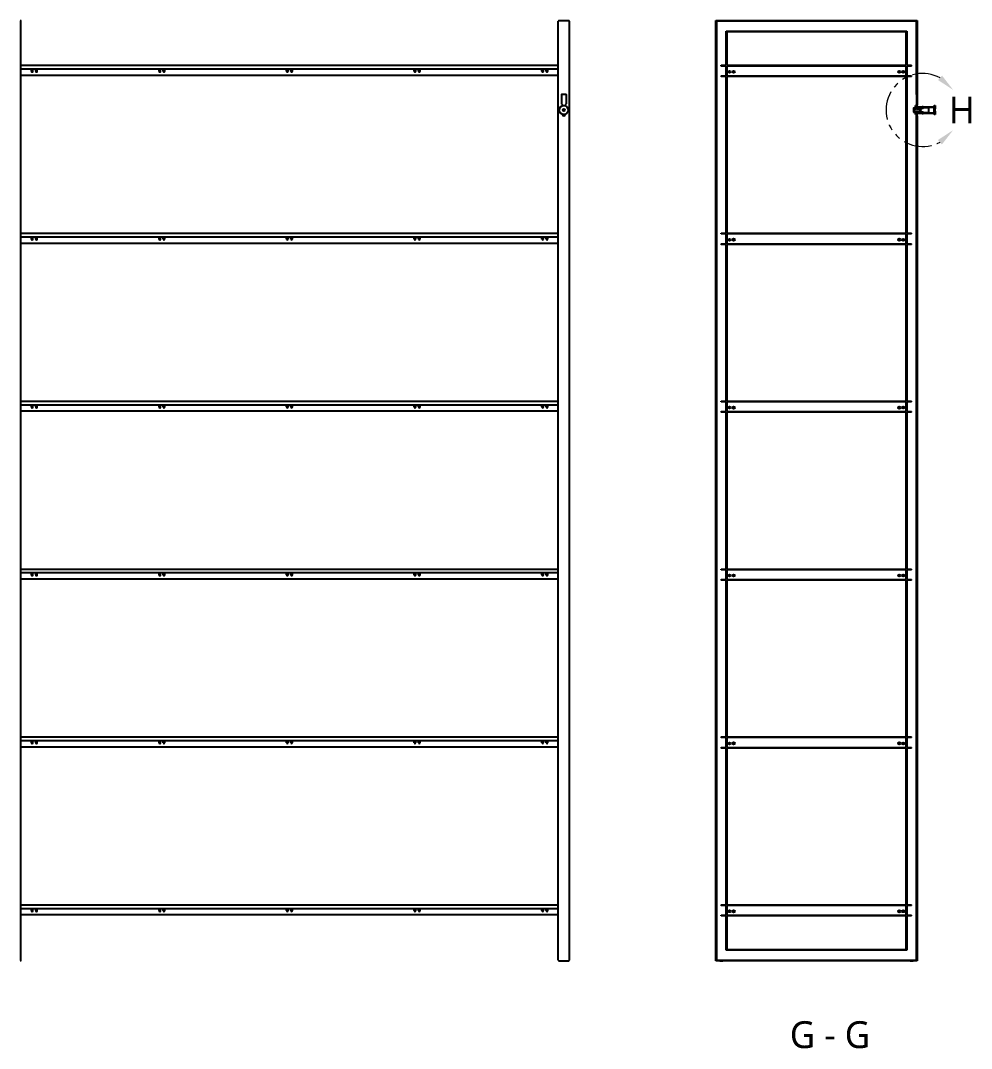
# Model space of a CAD drawing. Header units: inches. Extents: x 20 to 1275, y 6 to 408.
# Drawn here: x 508.5 to 614.7, y 279.9 to 394.7 of the extents above; entities that cross this region are included whole.
import ezdxf

# ---------------------------------------------------------------- set-up
doc = ezdxf.new("R2010")
doc.units = ezdxf.units.IN
doc.header["$LTSCALE"] = 12.7
doc.header["$MEASUREMENT"] = 0
doc.linetypes.add('ONS_PHANTOM', pattern=[0.5, 0.25, -0.05, 0.05, -0.05, 0.05, -0.05])
for name, color, linetype, lineweight in [('ANNOTATION_TEXT', 251, 'Continuous', 25), ('DETAIL_VIEW_PARENT_BORDER', 7, 'ONS_PHANTOM', 15), ('SKETCHED_GEOMETRY', 7, 'Continuous', 15), ('VIEW_HATCHES', 7, 'Continuous', 13), ('Visible', 7, 'Continuous', 25)]:
    doc.layers.add(name, color=color, linetype=linetype, lineweight=lineweight)
doc.styles.add('Onshape-Standard', font='NotoSans-Regular.ttf')
doc.styles.add('Onshape-Standard-View-Label', font='Open Sans', dxfattribs={"height": 3})
pattern_1 = [(117, (584.9622, 289.7763), (-2.67302, -1.36197), [])]
pattern_2 = [(15, (584.9622, 289.7763), (-0.8541, 3.18756), [])]
pattern_3 = [(75, (584.9622, 289.7763), (-3.18756, 0.8541), [])]

msp = doc.modelspace()

# ---------------------------------------------------------------- hatches: boundary and pattern name
at = {"layer": 'VIEW_HATCHES'}
h = msp.add_hatch(dxfattribs=at)
h.set_pattern_fill('LINE', color=256, scale=26.4, angle=75, style=0)
h.set_pattern_definition(pattern_3)
edge = h.paths.add_edge_path()
edge.add_line((608.54115, 386.48501), (608.61615, 386.48501))
edge.add_line((608.61615, 394.73501), (608.61615, 386.48501))
edge.add_line((586.11615, 394.73501), (608.61615, 394.73501))
edge.add_line((586.11615, 289.73501), (586.11615, 394.73501))
edge.add_line((586.56615, 289.73501), (586.11615, 289.73501))
edge.add_line((586.56615, 289.81001), (586.56615, 289.73501))
edge.add_line((586.19115, 289.81001), (586.56615, 289.81001))
edge.add_line((586.19115, 394.66001), (586.19115, 289.81001))
edge.add_line((608.54115, 394.66001), (586.19115, 394.66001))
edge.add_line((608.54115, 386.48501), (608.54115, 394.66001))
h = msp.add_hatch(dxfattribs=at)
h.set_pattern_fill('LINE', color=256, scale=26.4, angle=75, style=0)
h.set_pattern_definition(pattern_3)
edge = h.paths.add_edge_path()
edge.add_line((587.29115, 389.73501), (587.29115, 393.56001))
edge.add_line((586.74115, 389.73501), (587.29115, 389.73501))
edge.add_line((586.74115, 389.66001), (586.74115, 389.73501))
edge.add_line((587.29115, 389.66001), (586.74115, 389.66001))
edge.add_line((587.29115, 388.56001), (587.29115, 389.66001))
edge.add_line((586.74115, 388.56001), (587.29115, 388.56001))
edge.add_line((586.74115, 388.48501), (586.74115, 388.56001))
edge.add_line((587.29115, 388.48501), (586.74115, 388.48501))
edge.add_line((587.29115, 370.98501), (587.29115, 388.48501))
edge.add_line((586.74115, 370.98501), (587.29115, 370.98501))
edge.add_line((586.74115, 370.91001), (586.74115, 370.98501))
edge.add_line((587.29115, 370.91001), (586.74115, 370.91001))
edge.add_line((587.29115, 369.81001), (587.29115, 370.91001))
edge.add_line((586.74115, 369.81001), (587.29115, 369.81001))
edge.add_line((586.74115, 369.73501), (586.74115, 369.81001))
edge.add_line((587.29115, 369.73501), (586.74115, 369.73501))
edge.add_line((587.29115, 352.23501), (587.29115, 369.73501))
edge.add_line((586.74115, 352.23501), (587.29115, 352.23501))
edge.add_line((586.74115, 352.16001), (586.74115, 352.23501))
edge.add_line((587.29115, 352.16001), (586.74115, 352.16001))
edge.add_line((587.29115, 351.06001), (587.29115, 352.16001))
edge.add_line((586.74115, 351.06001), (587.29115, 351.06001))
edge.add_line((586.74115, 350.98501), (586.74115, 351.06001))
edge.add_line((587.29115, 350.98501), (586.74115, 350.98501))
edge.add_line((587.29115, 333.48501), (587.29115, 350.98501))
edge.add_line((586.74115, 333.48501), (587.29115, 333.48501))
edge.add_line((586.74115, 333.41001), (586.74115, 333.48501))
edge.add_line((587.29115, 333.41001), (586.74115, 333.41001))
edge.add_line((587.29115, 332.31001), (587.29115, 333.41001))
edge.add_line((586.74115, 332.31001), (587.29115, 332.31001))
edge.add_line((586.74115, 332.23501), (586.74115, 332.31001))
edge.add_line((587.29115, 332.23501), (586.74115, 332.23501))
edge.add_line((587.29115, 314.73501), (587.29115, 332.23501))
edge.add_line((586.74115, 314.73501), (587.29115, 314.73501))
edge.add_line((586.74115, 314.66001), (586.74115, 314.73501))
edge.add_line((587.29115, 314.66001), (586.74115, 314.66001))
edge.add_line((587.29115, 313.56001), (587.29115, 314.66001))
edge.add_line((586.74115, 313.56001), (587.29115, 313.56001))
edge.add_line((586.74115, 313.48501), (586.74115, 313.56001))
edge.add_line((587.29115, 313.48501), (586.74115, 313.48501))
edge.add_line((587.29115, 295.98501), (587.29115, 313.48501))
edge.add_line((586.74115, 295.98501), (587.29115, 295.98501))
edge.add_line((586.74115, 295.91001), (586.74115, 295.98501))
edge.add_line((587.29115, 295.91001), (586.74115, 295.91001))
edge.add_line((587.29115, 294.81001), (587.29115, 295.91001))
edge.add_line((586.74115, 294.81001), (587.29115, 294.81001))
edge.add_line((586.74115, 294.73501), (586.74115, 294.81001))
edge.add_line((587.29115, 294.73501), (586.74115, 294.73501))
edge.add_line((587.29115, 290.91001), (587.29115, 294.73501))
edge.add_line((607.44115, 290.91001), (587.29115, 290.91001))
edge.add_line((607.44115, 294.73501), (607.44115, 290.91001))
edge.add_line((607.99115, 294.73501), (607.44115, 294.73501))
edge.add_line((607.99115, 294.73501), (607.99115, 294.81001))
edge.add_line((607.44115, 294.81001), (607.99115, 294.81001))
edge.add_line((607.44115, 295.91001), (607.44115, 294.81001))
edge.add_line((607.99115, 295.91001), (607.44115, 295.91001))
edge.add_line((607.99115, 295.91001), (607.99115, 295.98501))
edge.add_line((607.44115, 295.98501), (607.99115, 295.98501))
edge.add_line((607.44115, 313.48501), (607.44115, 295.98501))
edge.add_line((607.99115, 313.48501), (607.44115, 313.48501))
edge.add_line((607.99115, 313.48501), (607.99115, 313.56001))
edge.add_line((607.44115, 313.56001), (607.99115, 313.56001))
edge.add_line((607.44115, 314.66001), (607.44115, 313.56001))
edge.add_line((607.99115, 314.66001), (607.44115, 314.66001))
edge.add_line((607.99115, 314.66001), (607.99115, 314.73501))
edge.add_line((607.44115, 314.73501), (607.99115, 314.73501))
edge.add_line((607.44115, 332.23501), (607.44115, 314.73501))
edge.add_line((607.99115, 332.23501), (607.44115, 332.23501))
edge.add_line((607.99115, 332.23501), (607.99115, 332.31001))
edge.add_line((607.44115, 332.31001), (607.99115, 332.31001))
edge.add_line((607.44115, 333.41001), (607.44115, 332.31001))
edge.add_line((607.99115, 333.41001), (607.44115, 333.41001))
edge.add_line((607.99115, 333.41001), (607.99115, 333.48501))
edge.add_line((607.44115, 333.48501), (607.99115, 333.48501))
edge.add_line((607.44115, 350.98501), (607.44115, 333.48501))
edge.add_line((607.99115, 350.98501), (607.44115, 350.98501))
edge.add_line((607.99115, 350.98501), (607.99115, 351.06001))
edge.add_line((607.44115, 351.06001), (607.99115, 351.06001))
edge.add_line((607.44115, 352.16001), (607.44115, 351.06001))
edge.add_line((607.99115, 352.16001), (607.44115, 352.16001))
edge.add_line((607.99115, 352.16001), (607.99115, 352.23501))
edge.add_line((607.44115, 352.23501), (607.99115, 352.23501))
edge.add_line((607.44115, 369.73501), (607.44115, 352.23501))
edge.add_line((607.99115, 369.73501), (607.44115, 369.73501))
edge.add_line((607.99115, 369.73501), (607.99115, 369.81001))
edge.add_line((607.44115, 369.81001), (607.99115, 369.81001))
edge.add_line((607.44115, 370.91001), (607.44115, 369.81001))
edge.add_line((607.99115, 370.91001), (607.44115, 370.91001))
edge.add_line((607.99115, 370.91001), (607.99115, 370.98501))
edge.add_line((607.44115, 370.98501), (607.99115, 370.98501))
edge.add_line((607.44115, 388.48501), (607.44115, 370.98501))
edge.add_line((607.99115, 388.48501), (607.44115, 388.48501))
edge.add_line((607.99115, 388.48501), (607.99115, 388.56001))
edge.add_line((607.44115, 388.56001), (607.99115, 388.56001))
edge.add_line((607.44115, 389.66001), (607.44115, 388.56001))
edge.add_line((607.99115, 389.66001), (607.44115, 389.66001))
edge.add_line((607.99115, 389.66001), (607.99115, 389.73501))
edge.add_line((607.44115, 389.73501), (607.99115, 389.73501))
edge.add_line((607.44115, 393.56001), (607.44115, 389.73501))
edge.add_line((587.29115, 393.56001), (607.44115, 393.56001))
edge = h.paths.add_edge_path(flags=0)
edge.add_line((587.36615, 290.98501), (607.36615, 290.98501))
edge.add_line((587.36615, 294.73501), (587.36615, 290.98501))
edge.add_line((607.36615, 294.73501), (587.36615, 294.73501))
edge.add_line((607.36615, 290.98501), (607.36615, 294.73501))
edge = h.paths.add_edge_path(flags=0)
edge.add_line((587.36615, 389.73501), (607.36615, 389.73501))
edge.add_line((587.36615, 393.48501), (587.36615, 389.73501))
edge.add_line((607.36615, 393.48501), (587.36615, 393.48501))
edge.add_line((607.36615, 389.73501), (607.36615, 393.48501))
edge = h.paths.add_edge_path(flags=0)
edge.add_line((587.36615, 370.98501), (607.36615, 370.98501))
edge.add_line((587.36615, 388.48501), (587.36615, 370.98501))
edge.add_line((607.36615, 388.48501), (587.36615, 388.48501))
edge.add_line((607.36615, 370.98501), (607.36615, 388.48501))
edge = h.paths.add_edge_path(flags=0)
edge.add_line((587.36615, 352.23501), (607.36615, 352.23501))
edge.add_line((587.36615, 369.73501), (587.36615, 352.23501))
edge.add_line((607.36615, 369.73501), (587.36615, 369.73501))
edge.add_line((607.36615, 352.23501), (607.36615, 369.73501))
edge = h.paths.add_edge_path(flags=0)
edge.add_line((587.36615, 333.48501), (607.36615, 333.48501))
edge.add_line((587.36615, 350.98501), (587.36615, 333.48501))
edge.add_line((607.36615, 350.98501), (587.36615, 350.98501))
edge.add_line((607.36615, 333.48501), (607.36615, 350.98501))
edge = h.paths.add_edge_path(flags=0)
edge.add_line((587.36615, 314.73501), (607.36615, 314.73501))
edge.add_line((587.36615, 332.23501), (587.36615, 314.73501))
edge.add_line((607.36615, 332.23501), (587.36615, 332.23501))
edge.add_line((607.36615, 314.73501), (607.36615, 332.23501))
edge = h.paths.add_edge_path(flags=0)
edge.add_line((587.36615, 295.98501), (607.36615, 295.98501))
edge.add_line((587.36615, 313.48501), (587.36615, 295.98501))
edge.add_line((607.36615, 313.48501), (587.36615, 313.48501))
edge.add_line((607.36615, 295.98501), (607.36615, 313.48501))
edge = h.paths.add_edge_path(flags=0)
edge.add_line((607.36615, 295.91001), (587.36615, 295.91001))
edge.add_line((607.36615, 294.81001), (607.36615, 295.91001))
edge.add_line((587.36615, 294.81001), (607.36615, 294.81001))
edge.add_line((587.36615, 295.91001), (587.36615, 294.81001))
edge = h.paths.add_edge_path(flags=0)
edge.add_line((587.36615, 314.66001), (587.36615, 313.56001))
edge.add_line((607.36615, 314.66001), (587.36615, 314.66001))
edge.add_line((607.36615, 313.56001), (607.36615, 314.66001))
edge.add_line((587.36615, 313.56001), (607.36615, 313.56001))
edge = h.paths.add_edge_path(flags=0)
edge.add_line((587.36615, 333.41001), (587.36615, 332.31001))
edge.add_line((607.36615, 333.41001), (587.36615, 333.41001))
edge.add_line((607.36615, 332.31001), (607.36615, 333.41001))
edge.add_line((587.36615, 332.31001), (607.36615, 332.31001))
edge = h.paths.add_edge_path(flags=0)
edge.add_line((587.36615, 352.16001), (587.36615, 351.06001))
edge.add_line((607.36615, 352.16001), (587.36615, 352.16001))
edge.add_line((607.36615, 351.06001), (607.36615, 352.16001))
edge.add_line((587.36615, 351.06001), (607.36615, 351.06001))
edge = h.paths.add_edge_path(flags=0)
edge.add_line((587.36615, 370.91001), (587.36615, 369.81001))
edge.add_line((607.36615, 370.91001), (587.36615, 370.91001))
edge.add_line((607.36615, 369.81001), (607.36615, 370.91001))
edge.add_line((587.36615, 369.81001), (607.36615, 369.81001))
edge = h.paths.add_edge_path(flags=0)
edge.add_line((587.36615, 389.66001), (587.36615, 388.56001))
edge.add_line((607.36615, 389.66001), (587.36615, 389.66001))
edge.add_line((607.36615, 388.56001), (607.36615, 389.66001))
edge.add_line((587.36615, 388.56001), (607.36615, 388.56001))
h = msp.add_hatch(dxfattribs=at)
h.set_pattern_fill('LINE', color=256, scale=29.04, angle=51, style=0)
h.set_pattern_definition([(51, (584.962, 289.7763), (-2.82104, 2.28443), [])])
edge = h.paths.add_edge_path()
edge.add_line((608.19115, 384.63501), (608.19115, 384.54751))
edge.add_arc((608.21615, 384.54751), 0.025, 180, 270)
edge.add_line((608.21615, 384.52251), (608.44115, 384.52251))
edge.add_line((608.44115, 384.52251), (608.44115, 384.58677))
edge.add_arc((608.45115, 384.58677), 0.01, 120.2564372, 180, ccw=False)
edge.add_line((608.44612, 384.59541), (608.46882, 384.60865))
edge.add_arc((608.47386, 384.60001), 0.01, 90, 120.2564372, ccw=False)
edge.add_line((608.47386, 384.61001), (608.9195, 384.61001))
edge.add_line((608.94115, 384.63166), (608.9195, 384.61001))
edge.add_line((608.94115, 384.63166), (608.94115, 384.83836))
edge.add_line((608.9195, 384.86001), (608.94115, 384.83836))
edge.add_line((608.9195, 384.86001), (608.47386, 384.86001))
edge.add_arc((608.47386, 384.87001), 0.01, 239.7435628, 270, ccw=False)
edge.add_line((608.46882, 384.86137), (608.44612, 384.87462))
edge.add_arc((608.45115, 384.88326), 0.01, 180, 239.7435628, ccw=False)
edge.add_line((608.44115, 384.88326), (608.44115, 384.94751))
edge.add_line((608.44115, 384.94751), (608.21615, 384.94751))
edge.add_arc((608.21615, 384.92251), 0.025, 90, 180)
edge.add_line((608.19115, 384.92251), (608.19115, 384.83501))
edge.add_line((608.19115, 384.83501), (608.31615, 384.83501))
edge.add_line((608.35255, 384.73501), (608.31615, 384.83501))
edge.add_line((608.31615, 384.63501), (608.35255, 384.73501))
edge.add_line((608.31615, 384.63501), (608.19115, 384.63501))
h = msp.add_hatch(dxfattribs=at)
h.set_pattern_fill('LINE', color=256, scale=26.4, angle=15, style=0)
h.set_pattern_definition(pattern_2)
edge = h.paths.add_edge_path()
edge.add_line((608.54115, 385.23501), (608.44115, 385.23501))
edge.add_line((608.44115, 384.84751), (608.44115, 385.23501))
edge.add_line((608.54115, 384.84751), (608.44115, 384.84751))
edge.add_line((608.54115, 384.84751), (608.54115, 385.23501))
h = msp.add_hatch(dxfattribs=at)
h.set_pattern_fill('LINE', color=256, scale=26.4, angle=15, style=0)
h.set_pattern_definition(pattern_2)
edge = h.paths.add_edge_path()
edge.add_line((608.54115, 384.23501), (608.54115, 384.62251))
edge.add_line((608.44115, 384.62251), (608.54115, 384.62251))
edge.add_line((608.44115, 384.23501), (608.44115, 384.62251))
edge.add_line((608.54115, 384.23501), (608.44115, 384.23501))
h = msp.add_hatch(dxfattribs=at)
h.set_pattern_fill('LINE', color=256, scale=24, angle=117, style=0)
h.set_pattern_definition(pattern_1)
edge = h.paths.add_edge_path()
edge.add_line((609.13365, 385.03501), (608.61615, 385.03501))
edge.add_line((609.13365, 385.11001), (609.13365, 385.03501))
edge.add_line((608.61615, 385.11001), (609.13365, 385.11001))
edge.add_line((608.61615, 385.03501), (608.61615, 385.11001))
h = msp.add_hatch(dxfattribs=at)
h.set_pattern_fill('LINE', color=256, scale=29.04, angle=129, style=0)
h.set_pattern_definition([(129, (584.962, 289.7763), (-2.82104, -2.28443), [])])
edge = h.paths.add_edge_path()
edge.add_line((609.3238, 385.03001), (609.81615, 385.03001))
edge.add_line((609.29115, 384.96001), (609.3238, 385.03001))
edge.add_line((609.06615, 384.96001), (609.29115, 384.96001))
edge.add_line((609.03351, 385.03001), (609.06615, 384.96001))
edge.add_line((608.61615, 385.03001), (609.03351, 385.03001))
edge.add_line((608.61615, 384.84001), (608.61615, 385.03001))
edge.add_line((608.98615, 384.84001), (608.61615, 384.84001))
edge.add_line((609.04924, 384.73501), (608.98615, 384.84001))
edge.add_line((608.98615, 384.63001), (609.04924, 384.73501))
edge.add_line((608.61615, 384.63001), (608.98615, 384.63001))
edge.add_line((608.61615, 384.44001), (608.61615, 384.63001))
edge.add_line((609.03351, 384.44001), (608.61615, 384.44001))
edge.add_line((609.06615, 384.51001), (609.03351, 384.44001))
edge.add_line((609.29115, 384.51001), (609.06615, 384.51001))
edge.add_line((609.3238, 384.44001), (609.29115, 384.51001))
edge.add_line((609.81615, 384.44001), (609.3238, 384.44001))
edge.add_line((609.86615, 384.49001), (609.81615, 384.44001))
edge.add_line((609.86615, 384.98001), (609.86615, 384.49001))
edge.add_line((609.81615, 385.03001), (609.86615, 384.98001))
h = msp.add_hatch(dxfattribs=at)
h.set_pattern_fill('LINE', color=256, scale=26.4, angle=153, style=0)
h.set_pattern_definition([(153, (584.9622, 289.7763), (-1.49817, -2.94032), [])])
edge = h.paths.add_edge_path()
edge.add_line((609.31615, 384.94814), (609.27865, 384.91064))
edge.add_line((609.31615, 385.0997), (609.31615, 384.94814))
edge.add_line((609.2972, 385.11064), (609.31615, 385.0997))
edge.add_line((609.26615, 385.11064), (609.2972, 385.11064))
edge.add_line((609.26615, 385.03564), (609.26615, 385.11064))
edge.add_line((609.26615, 385.03564), (609.16615, 385.03564))
edge.add_line((609.16615, 385.11064), (609.16615, 385.03564))
edge.add_line((609.1351, 385.11064), (609.16615, 385.11064))
edge.add_line((609.11615, 385.0997), (609.1351, 385.11064))
edge.add_line((609.11615, 384.94814), (609.11615, 385.0997))
edge.add_line((609.15365, 384.91064), (609.11615, 384.94814))
edge.add_line((609.27865, 384.91064), (609.15365, 384.91064))
h = msp.add_hatch(dxfattribs=at)
h.set_pattern_fill('LINE', color=256, scale=24, angle=39, style=0)
h.set_pattern_definition([(39, (584.9622, 289.7763), (-1.88796, 2.33144), [])])
edge = h.paths.add_edge_path()
edge.add_line((609.11615, 384.52189), (609.15365, 384.55939))
edge.add_line((609.11615, 384.37033), (609.11615, 384.52189))
edge.add_line((609.1351, 384.35939), (609.11615, 384.37033))
edge.add_line((609.16615, 384.35939), (609.1351, 384.35939))
edge.add_line((609.16615, 384.43439), (609.16615, 384.35939))
edge.add_line((609.16615, 384.43439), (609.26615, 384.43439))
edge.add_line((609.26615, 384.35939), (609.26615, 384.43439))
edge.add_line((609.2972, 384.35939), (609.26615, 384.35939))
edge.add_line((609.31615, 384.37033), (609.2972, 384.35939))
edge.add_line((609.31615, 384.52189), (609.31615, 384.37033))
edge.add_line((609.27865, 384.55939), (609.31615, 384.52189))
edge.add_line((609.15365, 384.55939), (609.27865, 384.55939))
h = msp.add_hatch(dxfattribs=at)
h.set_pattern_fill('LINE', color=256, scale=24, angle=117, style=0)
h.set_pattern_definition(pattern_1)
edge = h.paths.add_edge_path()
edge.add_line((610.61615, 385.23501), (610.61615, 384.85901))
edge.add_line((610.51615, 385.23501), (610.61615, 385.23501))
edge.add_line((610.51615, 385.11001), (610.51615, 385.23501))
edge.add_line((609.29865, 385.11001), (610.51615, 385.11001))
edge.add_line((609.29865, 385.03501), (609.29865, 385.11001))
edge.add_line((610.51615, 385.03501), (609.29865, 385.03501))
edge.add_line((610.51615, 384.95901), (610.51615, 385.03501))
edge.add_line((610.61615, 384.85901), (610.51615, 384.95901))
h = msp.add_hatch(dxfattribs=at)
h.set_pattern_fill('LINE', color=256, scale=24, angle=117, style=0)
h.set_pattern_definition(pattern_1)
edge = h.paths.add_edge_path()
edge.add_line((610.51615, 384.43501), (610.51615, 384.51101))
edge.add_line((609.29865, 384.43501), (610.51615, 384.43501))
edge.add_line((609.29865, 384.36001), (609.29865, 384.43501))
edge.add_line((610.51615, 384.36001), (609.29865, 384.36001))
edge.add_line((610.51615, 384.23501), (610.51615, 384.36001))
edge.add_line((610.61615, 384.23501), (610.51615, 384.23501))
edge.add_line((610.61615, 384.61101), (610.61615, 384.23501))
edge.add_line((610.51615, 384.51101), (610.61615, 384.61101))
h = msp.add_hatch(dxfattribs=at)
h.set_pattern_fill('LINE', color=256, scale=26.4, angle=75, style=0)
h.set_pattern_definition(pattern_3)
edge = h.paths.add_edge_path()
edge.add_line((608.61615, 384.09751), (608.54115, 384.09751))
edge.add_line((608.54115, 289.81001), (608.54115, 384.09751))
edge.add_line((608.16615, 289.81001), (608.54115, 289.81001))
edge.add_line((608.16615, 289.73501), (608.16615, 289.81001))
edge.add_line((608.61615, 289.73501), (608.16615, 289.73501))
edge.add_line((608.61615, 384.09751), (608.61615, 289.73501))
h = msp.add_hatch(dxfattribs=at)
h.set_pattern_fill('LINE', color=256, scale=24, angle=117, style=0)
h.set_pattern_definition(pattern_1)
edge = h.paths.add_edge_path()
edge.add_line((609.13365, 384.36001), (608.61615, 384.36001))
edge.add_line((609.13365, 384.43501), (609.13365, 384.36001))
edge.add_line((608.61615, 384.43501), (609.13365, 384.43501))
edge.add_line((608.61615, 384.36001), (608.61615, 384.43501))
h = msp.add_hatch(dxfattribs=at)
h.set_pattern_fill('LINE', color=256, scale=26.4, angle=75, style=0)
h.set_pattern_definition(pattern_3)
edge = h.paths.add_edge_path()
edge.add_line((607.81615, 289.73501), (586.91615, 289.73501))
edge.add_line((607.81615, 289.81001), (607.81615, 289.73501))
edge.add_line((586.91615, 289.81001), (607.81615, 289.81001))
edge.add_line((586.91615, 289.73501), (586.91615, 289.81001))

# ---------------------------------------------------------------- linework, layer by layer
at = {"layer": 'DETAIL_VIEW_PARENT_BORDER', "color": 251, "lineweight": 13}
msp.add_arc((609.22109, 384.74707), 4.0808, 61.2835509, 298.5104588, dxfattribs=at)
for points in [[(612.63565, 386.98174), (611.39346, 388.58427), (610.94087, 388.09477)], [(612.62759, 382.50014), (610.92882, 381.39321), (611.37965, 380.90209)]]:
    msp.add_solid(points, dxfattribs=at)
at = {"layer": 'Visible'}
for p, q in [((508.52689, 289.81001), (508.52689, 394.66001)), ((568.52689, 289.81001), (568.52689, 394.66001)), ((568.60189, 394.73501), (569.70189, 394.73501)), ((569.77689, 289.81001), (569.77689, 394.66001)), ((586.11615, 289.73501), (586.11615, 394.73501)), ((586.11615, 394.73501), (608.61615, 394.73501)), ((586.19115, 394.66001), (586.19115, 289.81001)), ((608.54115, 394.66001), (586.19115, 394.66001)), ((608.54115, 386.48501), (608.54115, 394.66001)), ((608.61615, 394.73501), (608.61615, 386.48501)), ((587.29115, 389.73501), (587.29115, 393.56001)), ((587.29115, 393.56001), (607.44115, 393.56001)), ((607.36615, 393.48501), (587.36615, 393.48501)), ((587.36615, 393.48501), (587.36615, 389.73501)), ((607.36615, 389.73501), (607.36615, 393.48501)), ((607.44115, 393.56001), (607.44115, 389.73501)), ((508.52689, 389.73501), (568.52689, 389.73501)), ((508.52689, 389.33501), (568.52689, 389.33501)), ((509.70189, 389.08501), (509.70189, 389.33501)), ((509.87689, 389.08501), (509.87689, 389.33501)), ((510.17689, 389.08501), (510.17689, 389.33501)), ((510.35189, 389.08501), (510.35189, 389.33501)), ((523.95189, 389.08501), (523.95189, 389.33501)), ((524.12689, 389.08501), (524.12689, 389.33501)), ((524.42689, 389.08501), (524.42689, 389.33501)), ((524.60189, 389.08501), (524.60189, 389.33501)), ((538.20189, 389.08501), (538.20189, 389.33501)), ((538.37689, 389.08501), (538.37689, 389.33501)), ((538.67689, 389.08501), (538.67689, 389.33501)), ((538.85189, 389.08501), (538.85189, 389.33501)), ((552.45189, 389.08501), (552.45189, 389.33501)), ((552.62689, 389.08501), (552.62689, 389.33501)), ((552.92689, 389.08501), (552.92689, 389.33501)), ((553.10189, 389.08501), (553.10189, 389.33501)), ((566.70189, 389.08501), (566.70189, 389.33501)), ((566.87689, 389.08501), (566.87689, 389.33501)), ((567.17689, 389.08501), (567.17689, 389.33501)), ((567.35189, 389.08501), (567.35189, 389.33501)), ((586.74115, 389.73501), (587.29115, 389.73501)), ((586.74115, 389.66001), (586.74115, 389.73501)), ((587.29115, 389.66001), (586.74115, 389.66001)), ((587.29115, 388.56001), (587.29115, 389.66001)), ((587.36615, 389.73501), (607.36615, 389.73501)), ((607.36615, 389.66001), (587.36615, 389.66001)), ((587.36615, 389.66001), (587.36615, 388.56001)), ((607.36615, 388.56001), (607.36615, 389.66001)), ((607.44115, 389.73501), (607.99115, 389.73501)), ((607.99115, 389.66001), (607.44115, 389.66001)), ((607.44115, 389.66001), (607.44115, 388.56001)), ((607.99115, 389.66001), (607.99115, 389.73501)), ((508.52689, 388.63501), (568.52689, 388.63501)), ((509.71758, 389.03501), (509.8612, 389.03501)), ((510.19258, 389.03501), (510.3362, 389.03501)), ((523.96758, 389.03501), (524.1112, 389.03501)), ((524.44258, 389.03501), (524.5862, 389.03501)), ((538.21758, 389.03501), (538.3612, 389.03501)), ((538.69258, 389.03501), (538.8362, 389.03501)), ((552.46758, 389.03501), (552.6112, 389.03501)), ((552.94258, 389.03501), (553.0862, 389.03501)), ((566.71758, 389.03501), (566.8612, 389.03501)), ((567.19258, 389.03501), (567.3362, 389.03501)), ((586.74115, 388.48501), (586.74115, 388.56001)), ((586.74115, 388.56001), (587.29115, 388.56001)), ((587.29115, 388.48501), (586.74115, 388.48501)), ((587.29115, 370.98501), (587.29115, 388.48501)), ((587.36615, 388.56001), (607.36615, 388.56001)), ((587.36615, 388.48501), (587.36615, 370.98501)), ((607.36615, 388.48501), (587.36615, 388.48501)), ((607.36615, 370.98501), (607.36615, 388.48501)), ((607.44115, 388.56001), (607.99115, 388.56001)), ((607.44115, 388.48501), (607.44115, 370.98501)), ((607.99115, 388.48501), (607.44115, 388.48501)), ((607.99115, 388.48501), (607.99115, 388.56001)), ((568.87689, 386.46001), (568.87689, 385.44537)), ((569.40189, 386.48501), (568.90189, 386.48501)), ((569.42689, 386.46001), (569.42689, 385.44537)), ((608.54115, 386.48501), (608.61615, 386.48501)), ((608.54115, 386.46001), (608.54115, 386.48501)), ((608.54115, 386.46001), (608.54115, 385.44537)), ((608.61615, 386.46001), (608.61615, 386.48501)), ((608.61615, 386.46001), (608.61615, 385.44537)), ((568.88421, 385.42769), (569.00707, 385.30483)), ((569.01439, 385.21573), (569.01439, 385.28716)), ((569.01439, 385.23501), (569.28939, 385.23501)), ((569.28939, 385.21573), (569.28939, 385.28716)), ((569.41957, 385.42769), (569.29671, 385.30483)), ((608.19115, 384.92251), (608.19115, 384.83501)), ((608.19115, 384.83501), (608.19115, 384.73501)), ((608.19115, 384.83501), (608.31615, 384.83501)), ((608.19115, 384.73501), (608.19115, 384.63501)), ((608.31615, 384.73501), (608.19115, 384.73501)), ((608.19115, 384.63501), (608.19115, 384.54751)), ((608.31615, 384.63501), (608.19115, 384.63501)), ((608.44115, 384.94751), (608.21615, 384.94751)), ((608.35255, 384.73501), (608.31615, 384.83501)), ((608.31615, 384.78501), (608.31615, 384.83501)), ((608.31615, 384.68501), (608.31615, 384.78501)), ((608.31615, 384.63501), (608.35255, 384.73501)), ((608.31615, 384.63501), (608.31615, 384.68501)), ((608.54115, 385.23501), (608.44115, 385.23501)), ((608.44115, 384.84751), (608.44115, 385.23501)), ((608.44115, 384.88326), (608.44115, 384.94751)), ((608.54115, 384.84751), (608.44115, 384.84751)), ((608.44115, 384.23501), (608.44115, 384.62251)), ((608.44115, 384.62251), (608.54115, 384.62251)), ((608.44115, 384.52251), (608.44115, 384.58677)), ((608.46882, 384.86137), (608.44612, 384.87462)), ((608.44612, 384.59541), (608.46882, 384.60865)), ((608.9195, 384.86001), (608.47386, 384.86001)), ((608.47386, 384.61001), (608.9195, 384.61001)), ((608.54115, 385.42769), (608.54115, 385.44537)), ((608.54115, 385.42769), (608.54115, 385.30483)), ((608.54115, 385.30483), (608.54115, 385.28716)), ((608.54115, 385.23501), (608.54115, 385.28716)), ((608.54115, 384.84751), (608.54115, 385.23501)), ((608.54115, 384.23501), (608.54115, 384.62251)), ((608.61615, 385.42769), (608.61615, 385.44537)), ((608.61615, 385.42769), (608.61615, 385.30483)), ((608.61615, 385.30483), (608.61615, 385.28716)), ((608.61615, 385.11001), (608.61615, 385.28716)), ((608.61615, 385.03501), (608.61615, 385.11001)), ((608.61615, 385.11001), (609.13365, 385.11001)), ((609.13365, 385.03501), (608.61615, 385.03501)), ((608.61615, 385.03501), (608.61615, 385.03001)), ((608.61615, 385.03001), (609.03351, 385.03001)), ((608.61615, 384.84001), (608.61615, 385.03001)), ((608.98615, 384.84001), (608.61615, 384.84001)), ((608.61615, 384.63001), (608.98615, 384.63001)), ((608.61615, 384.44001), (608.61615, 384.63001)), ((608.9195, 384.86001), (608.94115, 384.83836)), ((608.94115, 384.63166), (608.9195, 384.61001)), ((608.94115, 384.63166), (608.94115, 384.83836)), ((609.04924, 384.73501), (608.98615, 384.84001)), ((608.98615, 384.84001), (608.98615, 384.63001)), ((608.98615, 384.63001), (609.04924, 384.73501)), ((609.03351, 385.03001), (609.06615, 384.96001)), ((609.06615, 384.96001), (609.29115, 384.96001)), ((609.11615, 385.0997), (609.1351, 385.11064)), ((609.11615, 384.94814), (609.11615, 385.0997)), ((609.15365, 384.91064), (609.11615, 384.94814)), ((609.11615, 384.52189), (609.15365, 384.55939)), ((609.13365, 385.11001), (609.13365, 385.03501)), ((609.1351, 385.11064), (609.16615, 385.11064)), ((609.27865, 384.91064), (609.15365, 384.91064)), ((609.15365, 384.55939), (609.27865, 384.55939)), ((609.21615, 385.11064), (609.16615, 385.11064)), ((609.16615, 385.11064), (609.16615, 385.03564)), ((609.26615, 385.03564), (609.16615, 385.03564)), ((609.26615, 385.11064), (609.21615, 385.11064)), ((609.21615, 385.03564), (609.21615, 385.11064)), ((609.26615, 385.11064), (609.2972, 385.11064)), ((609.26615, 385.03564), (609.26615, 385.11064)), ((609.31615, 384.94814), (609.27865, 384.91064)), ((609.27865, 384.55939), (609.31615, 384.52189)), ((609.29115, 384.96001), (609.3238, 385.03001)), ((609.2972, 385.11064), (609.31615, 385.0997)), ((609.29865, 385.11001), (610.51615, 385.11001)), ((609.29865, 385.03501), (609.29865, 385.11001)), ((610.51615, 385.03501), (609.29865, 385.03501)), ((609.31615, 385.0997), (609.31615, 384.94814)), ((609.3238, 385.03001), (609.81615, 385.03001)), ((609.81615, 385.03001), (609.86615, 384.98001)), ((609.86615, 384.98001), (609.86615, 384.49001)), ((610.51615, 385.23501), (610.61615, 385.23501)), ((610.51615, 385.11001), (610.51615, 385.23501)), ((610.51615, 384.95901), (610.51615, 385.03501)), ((610.61615, 384.85901), (610.51615, 384.95901)), ((610.51615, 384.51101), (610.51615, 384.95901)), ((610.51615, 384.51101), (610.61615, 384.61101)), ((610.61615, 385.23501), (610.61615, 384.85901)), ((610.61615, 384.61101), (610.61615, 384.85901)), ((610.61615, 384.61101), (610.61615, 384.23501)), ((569.01439, 384.23501), (569.01439, 384.25429)), ((569.01439, 384.23501), (569.28939, 384.23501)), ((569.28939, 384.23501), (569.28939, 384.25429)), ((608.21615, 384.52251), (608.44115, 384.52251)), ((608.54115, 384.23501), (608.44115, 384.23501)), ((608.54115, 384.09751), (608.54115, 384.23501)), ((608.54115, 289.81001), (608.54115, 384.09751)), ((608.61615, 384.09751), (608.54115, 384.09751)), ((608.61615, 384.44001), (608.61615, 384.43501)), ((609.03351, 384.44001), (608.61615, 384.44001)), ((608.61615, 384.36001), (608.61615, 384.43501)), ((608.61615, 384.43501), (609.13365, 384.43501)), ((609.13365, 384.36001), (608.61615, 384.36001)), ((608.61615, 384.23501), (608.61615, 384.36001)), ((608.61615, 384.09751), (608.61615, 384.23501)), ((608.61615, 384.09751), (608.61615, 289.73501)), ((609.06615, 384.51001), (609.03351, 384.44001)), ((609.29115, 384.51001), (609.06615, 384.51001)), ((609.11615, 384.37033), (609.11615, 384.52189)), ((609.1351, 384.35939), (609.11615, 384.37033)), ((609.13365, 384.43501), (609.13365, 384.36001)), ((609.16615, 384.35939), (609.1351, 384.35939)), ((609.16615, 384.43439), (609.16615, 384.35939)), ((609.16615, 384.43439), (609.26615, 384.43439)), ((609.16615, 384.35939), (609.21615, 384.35939)), ((609.21615, 384.43439), (609.21615, 384.35939)), ((609.21615, 384.35939), (609.26615, 384.35939)), ((609.26615, 384.35939), (609.26615, 384.43439)), ((609.2972, 384.35939), (609.26615, 384.35939)), ((609.3238, 384.44001), (609.29115, 384.51001)), ((609.31615, 384.37033), (609.2972, 384.35939)), ((609.29865, 384.43501), (610.51615, 384.43501)), ((609.29865, 384.36001), (609.29865, 384.43501)), ((610.51615, 384.36001), (609.29865, 384.36001)), ((609.31615, 384.52189), (609.31615, 384.37033)), ((609.81615, 384.44001), (609.3238, 384.44001)), ((609.86615, 384.49001), (609.81615, 384.44001)), ((610.51615, 384.43501), (610.51615, 384.51101)), ((610.51615, 384.23501), (610.51615, 384.36001)), ((610.61615, 384.23501), (610.51615, 384.23501)), ((508.52689, 370.98501), (568.52689, 370.98501)), ((586.74115, 370.91001), (586.74115, 370.98501)), ((586.74115, 370.98501), (587.29115, 370.98501)), ((587.29115, 370.91001), (586.74115, 370.91001)), ((587.29115, 369.81001), (587.29115, 370.91001)), ((587.36615, 370.98501), (607.36615, 370.98501)), ((607.36615, 370.91001), (587.36615, 370.91001)), ((587.36615, 370.91001), (587.36615, 369.81001)), ((607.36615, 369.81001), (607.36615, 370.91001)), ((607.44115, 370.98501), (607.99115, 370.98501)), ((607.99115, 370.91001), (607.44115, 370.91001)), ((607.44115, 370.91001), (607.44115, 369.81001)), ((607.99115, 370.91001), (607.99115, 370.98501)), ((508.52689, 370.58501), (568.52689, 370.58501)), ((508.52689, 369.88501), (568.52689, 369.88501)), ((509.70189, 370.33501), (509.70189, 370.58501)), ((509.71758, 370.28501), (509.8612, 370.28501)), ((509.87689, 370.33501), (509.87689, 370.58501)), ((510.17689, 370.33501), (510.17689, 370.58501)), ((510.19258, 370.28501), (510.3362, 370.28501)), ((510.35189, 370.33501), (510.35189, 370.58501)), ((523.95189, 370.33501), (523.95189, 370.58501)), ((523.96758, 370.28501), (524.1112, 370.28501)), ((524.12689, 370.33501), (524.12689, 370.58501)), ((524.42689, 370.33501), (524.42689, 370.58501)), ((524.44258, 370.28501), (524.5862, 370.28501)), ((524.60189, 370.33501), (524.60189, 370.58501)), ((538.20189, 370.33501), (538.20189, 370.58501)), ((538.21758, 370.28501), (538.3612, 370.28501)), ((538.37689, 370.33501), (538.37689, 370.58501)), ((538.67689, 370.33501), (538.67689, 370.58501)), ((538.69258, 370.28501), (538.8362, 370.28501)), ((538.85189, 370.33501), (538.85189, 370.58501)), ((552.45189, 370.33501), (552.45189, 370.58501)), ((552.46758, 370.28501), (552.6112, 370.28501)), ((552.62689, 370.33501), (552.62689, 370.58501)), ((552.92689, 370.33501), (552.92689, 370.58501)), ((552.94258, 370.28501), (553.0862, 370.28501)), ((553.10189, 370.33501), (553.10189, 370.58501)), ((566.70189, 370.33501), (566.70189, 370.58501)), ((566.71758, 370.28501), (566.8612, 370.28501)), ((566.87689, 370.33501), (566.87689, 370.58501)), ((567.17689, 370.33501), (567.17689, 370.58501)), ((567.19258, 370.28501), (567.3362, 370.28501)), ((567.35189, 370.33501), (567.35189, 370.58501)), ((586.74115, 369.81001), (587.29115, 369.81001)), ((586.74115, 369.73501), (586.74115, 369.81001)), ((587.29115, 369.73501), (586.74115, 369.73501)), ((587.29115, 352.23501), (587.29115, 369.73501)), ((587.36615, 369.81001), (607.36615, 369.81001)), ((587.36615, 369.73501), (587.36615, 352.23501)), ((607.36615, 369.73501), (587.36615, 369.73501)), ((607.36615, 352.23501), (607.36615, 369.73501)), ((607.44115, 369.81001), (607.99115, 369.81001)), ((607.99115, 369.73501), (607.44115, 369.73501)), ((607.44115, 369.73501), (607.44115, 352.23501)), ((607.99115, 369.73501), (607.99115, 369.81001)), ((508.52689, 352.23501), (568.52689, 352.23501)), ((508.52689, 351.83501), (568.52689, 351.83501)), ((509.70189, 351.58501), (509.70189, 351.83501)), ((509.71758, 351.53501), (509.8612, 351.53501)), ((509.87689, 351.58501), (509.87689, 351.83501)), ((510.17689, 351.58501), (510.17689, 351.83501)), ((510.19258, 351.53501), (510.3362, 351.53501)), ((510.35189, 351.58501), (510.35189, 351.83501)), ((523.95189, 351.58501), (523.95189, 351.83501)), ((523.96758, 351.53501), (524.1112, 351.53501)), ((524.12689, 351.58501), (524.12689, 351.83501)), ((524.42689, 351.58501), (524.42689, 351.83501)), ((524.44258, 351.53501), (524.5862, 351.53501)), ((524.60189, 351.58501), (524.60189, 351.83501)), ((538.20189, 351.58501), (538.20189, 351.83501)), ((538.21758, 351.53501), (538.3612, 351.53501)), ((538.37689, 351.58501), (538.37689, 351.83501)), ((538.67689, 351.58501), (538.67689, 351.83501)), ((538.69258, 351.53501), (538.8362, 351.53501)), ((538.85189, 351.58501), (538.85189, 351.83501)), ((552.45189, 351.58501), (552.45189, 351.83501)), ((552.46758, 351.53501), (552.6112, 351.53501)), ((552.62689, 351.58501), (552.62689, 351.83501)), ((552.92689, 351.58501), (552.92689, 351.83501)), ((552.94258, 351.53501), (553.0862, 351.53501)), ((553.10189, 351.58501), (553.10189, 351.83501)), ((566.70189, 351.58501), (566.70189, 351.83501)), ((566.71758, 351.53501), (566.8612, 351.53501)), ((566.87689, 351.58501), (566.87689, 351.83501)), ((567.17689, 351.58501), (567.17689, 351.83501)), ((567.19258, 351.53501), (567.3362, 351.53501)), ((567.35189, 351.58501), (567.35189, 351.83501)), ((586.74115, 352.16001), (586.74115, 352.23501)), ((586.74115, 352.23501), (587.29115, 352.23501)), ((587.29115, 352.16001), (586.74115, 352.16001)), ((587.29115, 351.06001), (587.29115, 352.16001)), ((587.36615, 352.23501), (607.36615, 352.23501)), ((587.36615, 352.16001), (587.36615, 351.06001)), ((607.36615, 352.16001), (587.36615, 352.16001)), ((607.36615, 351.06001), (607.36615, 352.16001)), ((607.44115, 352.23501), (607.99115, 352.23501)), ((607.99115, 352.16001), (607.44115, 352.16001)), ((607.44115, 352.16001), (607.44115, 351.06001)), ((607.99115, 352.16001), (607.99115, 352.23501)), ((508.52689, 351.13501), (568.52689, 351.13501)), ((586.74115, 351.06001), (587.29115, 351.06001)), ((586.74115, 350.98501), (586.74115, 351.06001)), ((587.29115, 350.98501), (586.74115, 350.98501)), ((587.29115, 333.48501), (587.29115, 350.98501)), ((587.36615, 351.06001), (607.36615, 351.06001)), ((607.36615, 350.98501), (587.36615, 350.98501)), ((587.36615, 350.98501), (587.36615, 333.48501)), ((607.36615, 333.48501), (607.36615, 350.98501)), ((607.44115, 351.06001), (607.99115, 351.06001)), ((607.99115, 350.98501), (607.44115, 350.98501)), ((607.44115, 350.98501), (607.44115, 333.48501)), ((607.99115, 350.98501), (607.99115, 351.06001)), ((508.52689, 333.48501), (568.52689, 333.48501)), ((508.52689, 333.08501), (568.52689, 333.08501)), ((509.70189, 332.83501), (509.70189, 333.08501)), ((509.87689, 332.83501), (509.87689, 333.08501)), ((510.17689, 332.83501), (510.17689, 333.08501)), ((510.35189, 332.83501), (510.35189, 333.08501)), ((523.95189, 332.83501), (523.95189, 333.08501)), ((524.12689, 332.83501), (524.12689, 333.08501)), ((524.42689, 332.83501), (524.42689, 333.08501)), ((524.60189, 332.83501), (524.60189, 333.08501)), ((538.20189, 332.83501), (538.20189, 333.08501)), ((538.37689, 332.83501), (538.37689, 333.08501)), ((538.67689, 332.83501), (538.67689, 333.08501)), ((538.85189, 332.83501), (538.85189, 333.08501)), ((552.45189, 332.83501), (552.45189, 333.08501)), ((552.62689, 332.83501), (552.62689, 333.08501)), ((552.92689, 332.83501), (552.92689, 333.08501)), ((553.10189, 332.83501), (553.10189, 333.08501)), ((566.70189, 332.83501), (566.70189, 333.08501)), ((566.87689, 332.83501), (566.87689, 333.08501)), ((567.17689, 332.83501), (567.17689, 333.08501)), ((567.35189, 332.83501), (567.35189, 333.08501)), ((586.74115, 333.41001), (586.74115, 333.48501)), ((586.74115, 333.48501), (587.29115, 333.48501)), ((587.29115, 333.41001), (586.74115, 333.41001)), ((587.29115, 332.31001), (587.29115, 333.41001)), ((587.36615, 333.48501), (607.36615, 333.48501)), ((587.36615, 333.41001), (587.36615, 332.31001)), ((607.36615, 333.41001), (587.36615, 333.41001)), ((607.36615, 332.31001), (607.36615, 333.41001)), ((607.44115, 333.48501), (607.99115, 333.48501)), ((607.99115, 333.41001), (607.44115, 333.41001)), ((607.44115, 333.41001), (607.44115, 332.31001)), ((607.99115, 333.41001), (607.99115, 333.48501)), ((508.52689, 332.38501), (568.52689, 332.38501)), ((509.71758, 332.78501), (509.8612, 332.78501)), ((510.19258, 332.78501), (510.3362, 332.78501)), ((523.96758, 332.78501), (524.1112, 332.78501)), ((524.44258, 332.78501), (524.5862, 332.78501)), ((538.21758, 332.78501), (538.3612, 332.78501)), ((538.69258, 332.78501), (538.8362, 332.78501)), ((552.46758, 332.78501), (552.6112, 332.78501)), ((552.94258, 332.78501), (553.0862, 332.78501)), ((566.71758, 332.78501), (566.8612, 332.78501)), ((567.19258, 332.78501), (567.3362, 332.78501)), ((586.74115, 332.23501), (586.74115, 332.31001)), ((586.74115, 332.31001), (587.29115, 332.31001)), ((587.29115, 332.23501), (586.74115, 332.23501)), ((587.29115, 314.73501), (587.29115, 332.23501)), ((587.36615, 332.31001), (607.36615, 332.31001)), ((607.36615, 332.23501), (587.36615, 332.23501)), ((587.36615, 332.23501), (587.36615, 314.73501)), ((607.36615, 314.73501), (607.36615, 332.23501)), ((607.44115, 332.31001), (607.99115, 332.31001)), ((607.44115, 332.23501), (607.44115, 314.73501)), ((607.99115, 332.23501), (607.44115, 332.23501)), ((607.99115, 332.23501), (607.99115, 332.31001)), ((508.52689, 314.73501), (568.52689, 314.73501)), ((586.74115, 314.66001), (586.74115, 314.73501)), ((586.74115, 314.73501), (587.29115, 314.73501)), ((587.29115, 314.66001), (586.74115, 314.66001)), ((587.29115, 313.56001), (587.29115, 314.66001)), ((587.36615, 314.73501), (607.36615, 314.73501)), ((587.36615, 314.66001), (587.36615, 313.56001)), ((607.36615, 314.66001), (587.36615, 314.66001)), ((607.36615, 313.56001), (607.36615, 314.66001)), ((607.44115, 314.73501), (607.99115, 314.73501)), ((607.99115, 314.66001), (607.44115, 314.66001)), ((607.44115, 314.66001), (607.44115, 313.56001)), ((607.99115, 314.66001), (607.99115, 314.73501)), ((508.52689, 314.33501), (568.52689, 314.33501)), ((508.52689, 313.63501), (568.52689, 313.63501)), ((509.70189, 314.08501), (509.70189, 314.33501)), ((509.71758, 314.03501), (509.8612, 314.03501)), ((509.87689, 314.08501), (509.87689, 314.33501)), ((510.17689, 314.08501), (510.17689, 314.33501)), ((510.19258, 314.03501), (510.3362, 314.03501)), ((510.35189, 314.08501), (510.35189, 314.33501)), ((523.95189, 314.08501), (523.95189, 314.33501)), ((523.96758, 314.03501), (524.1112, 314.03501)), ((524.12689, 314.08501), (524.12689, 314.33501)), ((524.42689, 314.08501), (524.42689, 314.33501)), ((524.44258, 314.03501), (524.5862, 314.03501)), ((524.60189, 314.08501), (524.60189, 314.33501)), ((538.20189, 314.08501), (538.20189, 314.33501)), ((538.21758, 314.03501), (538.3612, 314.03501)), ((538.37689, 314.08501), (538.37689, 314.33501)), ((538.67689, 314.08501), (538.67689, 314.33501)), ((538.69258, 314.03501), (538.8362, 314.03501)), ((538.85189, 314.08501), (538.85189, 314.33501)), ((552.45189, 314.08501), (552.45189, 314.33501)), ((552.46758, 314.03501), (552.6112, 314.03501)), ((552.62689, 314.08501), (552.62689, 314.33501)), ((552.92689, 314.08501), (552.92689, 314.33501)), ((552.94258, 314.03501), (553.0862, 314.03501)), ((553.10189, 314.08501), (553.10189, 314.33501)), ((566.70189, 314.08501), (566.70189, 314.33501)), ((566.71758, 314.03501), (566.8612, 314.03501)), ((566.87689, 314.08501), (566.87689, 314.33501)), ((567.17689, 314.08501), (567.17689, 314.33501)), ((567.19258, 314.03501), (567.3362, 314.03501)), ((567.35189, 314.08501), (567.35189, 314.33501)), ((586.74115, 313.48501), (586.74115, 313.56001)), ((586.74115, 313.56001), (587.29115, 313.56001)), ((587.29115, 313.48501), (586.74115, 313.48501)), ((587.29115, 295.98501), (587.29115, 313.48501)), ((587.36615, 313.56001), (607.36615, 313.56001)), ((587.36615, 313.48501), (587.36615, 295.98501)), ((607.36615, 313.48501), (587.36615, 313.48501)), ((607.36615, 295.98501), (607.36615, 313.48501)), ((607.44115, 313.56001), (607.99115, 313.56001)), ((607.99115, 313.48501), (607.44115, 313.48501)), ((607.44115, 313.48501), (607.44115, 295.98501)), ((607.99115, 313.48501), (607.99115, 313.56001)), ((508.52689, 295.98501), (568.52689, 295.98501)), ((508.52689, 295.58501), (568.52689, 295.58501)), ((509.70189, 295.33501), (509.70189, 295.58501)), ((509.71758, 295.28501), (509.8612, 295.28501)), ((509.87689, 295.33501), (509.87689, 295.58501)), ((510.17689, 295.33501), (510.17689, 295.58501)), ((510.19258, 295.28501), (510.3362, 295.28501)), ((510.35189, 295.33501), (510.35189, 295.58501)), ((523.95189, 295.33501), (523.95189, 295.58501)), ((523.96758, 295.28501), (524.1112, 295.28501)), ((524.12689, 295.33501), (524.12689, 295.58501)), ((524.42689, 295.33501), (524.42689, 295.58501)), ((524.44258, 295.28501), (524.5862, 295.28501)), ((524.60189, 295.33501), (524.60189, 295.58501)), ((538.20189, 295.33501), (538.20189, 295.58501)), ((538.21758, 295.28501), (538.3612, 295.28501)), ((538.37689, 295.33501), (538.37689, 295.58501)), ((538.67689, 295.33501), (538.67689, 295.58501)), ((538.69258, 295.28501), (538.8362, 295.28501)), ((538.85189, 295.33501), (538.85189, 295.58501)), ((552.45189, 295.33501), (552.45189, 295.58501)), ((552.46758, 295.28501), (552.6112, 295.28501)), ((552.62689, 295.33501), (552.62689, 295.58501)), ((552.92689, 295.33501), (552.92689, 295.58501)), ((552.94258, 295.28501), (553.0862, 295.28501)), ((553.10189, 295.33501), (553.10189, 295.58501)), ((566.70189, 295.33501), (566.70189, 295.58501)), ((566.71758, 295.28501), (566.8612, 295.28501)), ((566.87689, 295.33501), (566.87689, 295.58501)), ((567.17689, 295.33501), (567.17689, 295.58501)), ((567.19258, 295.28501), (567.3362, 295.28501)), ((567.35189, 295.33501), (567.35189, 295.58501)), ((586.74115, 295.98501), (587.29115, 295.98501)), ((586.74115, 295.91001), (586.74115, 295.98501)), ((587.29115, 295.91001), (586.74115, 295.91001)), ((587.29115, 294.81001), (587.29115, 295.91001)), ((587.36615, 295.98501), (607.36615, 295.98501)), ((587.36615, 295.91001), (587.36615, 294.81001)), ((607.36615, 295.91001), (587.36615, 295.91001)), ((607.36615, 294.81001), (607.36615, 295.91001)), ((607.44115, 295.98501), (607.99115, 295.98501)), ((607.44115, 295.91001), (607.44115, 294.81001)), ((607.99115, 295.91001), (607.44115, 295.91001)), ((607.99115, 295.91001), (607.99115, 295.98501)), ((508.52689, 294.88501), (568.52689, 294.88501)), ((586.74115, 294.81001), (587.29115, 294.81001)), ((586.74115, 294.73501), (586.74115, 294.81001)), ((587.29115, 294.73501), (586.74115, 294.73501)), ((587.29115, 290.91001), (587.29115, 294.73501)), ((587.36615, 294.81001), (607.36615, 294.81001)), ((607.36615, 294.73501), (587.36615, 294.73501)), ((587.36615, 294.73501), (587.36615, 290.98501)), ((607.36615, 290.98501), (607.36615, 294.73501)), ((607.44115, 294.81001), (607.99115, 294.81001)), ((607.99115, 294.73501), (607.44115, 294.73501)), ((607.44115, 294.73501), (607.44115, 290.91001)), ((607.99115, 294.73501), (607.99115, 294.81001)), ((607.44115, 290.91001), (587.29115, 290.91001)), ((587.36615, 290.98501), (607.36615, 290.98501)), ((568.60189, 289.73501), (569.70189, 289.73501)), ((586.56615, 289.73501), (586.11615, 289.73501)), ((586.19115, 289.81001), (586.56615, 289.81001)), ((586.56615, 289.81001), (586.56615, 289.73501)), ((586.56615, 289.81001), (586.91615, 289.81001)), ((586.56615, 289.73501), (586.91615, 289.73501)), ((586.91615, 289.73501), (586.91615, 289.81001)), ((586.91615, 289.81001), (607.81615, 289.81001)), ((607.81615, 289.73501), (586.91615, 289.73501)), ((607.81615, 289.81001), (607.81615, 289.73501)), ((607.81615, 289.81001), (608.16615, 289.81001)), ((607.81615, 289.73501), (608.16615, 289.73501)), ((608.16615, 289.73501), (608.16615, 289.81001)), ((608.16615, 289.81001), (608.54115, 289.81001)), ((608.61615, 289.73501), (608.16615, 289.73501))]:
    msp.add_line(p, q, dxfattribs=at)
for centre, radius in [((587.66615, 389.01001), 0.1125), ((587.66615, 389.01001), 0.1), ((587.66615, 389.01001), 0.0625), ((588.11615, 389.01001), 0.125), ((588.11615, 389.01001), 0.10335), ((606.61615, 389.01001), 0.125), ((606.61615, 389.01001), 0.10335), ((607.06615, 389.01001), 0.1125), ((607.06615, 389.01001), 0.1), ((607.06615, 389.01001), 0.0625), ((569.15189, 384.73501), 0.5), ((569.15189, 384.73501), 0.124), ((587.66615, 370.26001), 0.1125), ((587.66615, 370.26001), 0.1), ((587.66615, 370.26001), 0.0625), ((588.11615, 370.26001), 0.125), ((588.11615, 370.26001), 0.10335), ((606.61615, 370.26001), 0.125), ((606.61615, 370.26001), 0.10335), ((607.06615, 370.26001), 0.1125), ((607.06615, 370.26001), 0.1), ((607.06615, 370.26001), 0.0625), ((587.66615, 351.51001), 0.1125), ((587.66615, 351.51001), 0.1), ((587.66615, 351.51001), 0.0625), ((588.11615, 351.51001), 0.125), ((588.11615, 351.51001), 0.10335), ((606.61615, 351.51001), 0.125), ((606.61615, 351.51001), 0.10335), ((607.06615, 351.51001), 0.1125), ((607.06615, 351.51001), 0.1), ((607.06615, 351.51001), 0.0625), ((587.66615, 332.76001), 0.1125), ((587.66615, 332.76001), 0.1), ((587.66615, 332.76001), 0.0625), ((588.11615, 332.76001), 0.125), ((588.11615, 332.76001), 0.10335), ((606.61615, 332.76001), 0.125), ((606.61615, 332.76001), 0.10335), ((607.06615, 332.76001), 0.1125), ((607.06615, 332.76001), 0.1), ((607.06615, 332.76001), 0.0625), ((587.66615, 314.01001), 0.1125), ((587.66615, 314.01001), 0.1), ((587.66615, 314.01001), 0.0625), ((588.11615, 314.01001), 0.125), ((588.11615, 314.01001), 0.10335), ((606.61615, 314.01001), 0.125), ((606.61615, 314.01001), 0.10335), ((607.06615, 314.01001), 0.1125), ((607.06615, 314.01001), 0.1), ((607.06615, 314.01001), 0.0625), ((587.66615, 295.26001), 0.1125), ((587.66615, 295.26001), 0.1), ((587.66615, 295.26001), 0.0625), ((588.11615, 295.26001), 0.125), ((588.11615, 295.26001), 0.10335), ((606.61615, 295.26001), 0.125), ((606.61615, 295.26001), 0.10335), ((607.06615, 295.26001), 0.1125), ((607.06615, 295.26001), 0.1), ((607.06615, 295.26001), 0.0625)]:
    msp.add_circle(centre, radius, dxfattribs=at)
for centre, radius, start, end in [((508.45189, 394.66001), 0.075, 0, 90), ((568.60189, 394.66001), 0.075, 90, 180), ((569.70189, 394.66001), 0.075, 0, 90), ((509.78939, 389.08501), 0.0875, 180, 0), ((510.26439, 389.08501), 0.0875, 180, 0), ((524.03939, 389.08501), 0.0875, 180, 0), ((524.51439, 389.08501), 0.0875, 180, 0), ((538.28939, 389.08501), 0.0875, 180, 0), ((538.76439, 389.08501), 0.0875, 180, 0), ((552.53939, 389.08501), 0.0875, 180, 0), ((553.01439, 389.08501), 0.0875, 180, 0), ((566.78939, 389.08501), 0.0875, 180, 0), ((567.26439, 389.08501), 0.0875, 180, 0), ((568.90189, 386.46001), 0.025, 90, 180), ((569.40189, 386.46001), 0.025, 0, 90), ((568.90189, 385.44537), 0.025, 180, 225), ((568.98939, 385.28716), 0.025, 0, 45), ((569.31439, 385.28716), 0.025, 135, 180), ((569.40189, 385.44537), 0.025, 315, 0), ((608.21615, 384.92251), 0.025, 90, 180), ((608.45115, 384.88326), 0.01, 180, 239.7435628), ((608.45115, 384.58677), 0.01, 120.2564372, 180), ((608.47386, 384.87001), 0.01, 239.7435628, 270), ((608.47386, 384.60001), 0.01, 90, 120.2564372), ((569.15189, 384.23501), 0.1375, 180, 0), ((608.21615, 384.54751), 0.025, 180, 270), ((509.78939, 370.33501), 0.0875, 180, 0), ((510.26439, 370.33501), 0.0875, 180, 0), ((524.03939, 370.33501), 0.0875, 180, 0), ((524.51439, 370.33501), 0.0875, 180, 0), ((538.28939, 370.33501), 0.0875, 180, 0), ((538.76439, 370.33501), 0.0875, 180, 0), ((552.53939, 370.33501), 0.0875, 180, 0), ((553.01439, 370.33501), 0.0875, 180, 0), ((566.78939, 370.33501), 0.0875, 180, 0), ((567.26439, 370.33501), 0.0875, 180, 0), ((509.78939, 351.58501), 0.0875, 180, 0), ((510.26439, 351.58501), 0.0875, 180, 0), ((524.03939, 351.58501), 0.0875, 180, 0), ((524.51439, 351.58501), 0.0875, 180, 0), ((538.28939, 351.58501), 0.0875, 180, 0), ((538.76439, 351.58501), 0.0875, 180, 0), ((552.53939, 351.58501), 0.0875, 180, 0), ((553.01439, 351.58501), 0.0875, 180, 0), ((566.78939, 351.58501), 0.0875, 180, 0), ((567.26439, 351.58501), 0.0875, 180, 0), ((509.78939, 332.83501), 0.0875, 180, 0), ((510.26439, 332.83501), 0.0875, 180, 0), ((524.03939, 332.83501), 0.0875, 180, 0), ((524.51439, 332.83501), 0.0875, 180, 0), ((538.28939, 332.83501), 0.0875, 180, 0), ((538.76439, 332.83501), 0.0875, 180, 0), ((552.53939, 332.83501), 0.0875, 180, 0), ((553.01439, 332.83501), 0.0875, 180, 0), ((566.78939, 332.83501), 0.0875, 180, 0), ((567.26439, 332.83501), 0.0875, 180, 0), ((509.78939, 314.08501), 0.0875, 180, 0), ((510.26439, 314.08501), 0.0875, 180, 0), ((524.03939, 314.08501), 0.0875, 180, 0), ((524.51439, 314.08501), 0.0875, 180, 0), ((538.28939, 314.08501), 0.0875, 180, 0), ((538.76439, 314.08501), 0.0875, 180, 0), ((552.53939, 314.08501), 0.0875, 180, 0), ((553.01439, 314.08501), 0.0875, 180, 0), ((566.78939, 314.08501), 0.0875, 180, 0), ((567.26439, 314.08501), 0.0875, 180, 0), ((509.78939, 295.33501), 0.0875, 180, 0), ((510.26439, 295.33501), 0.0875, 180, 0), ((524.03939, 295.33501), 0.0875, 180, 0), ((524.51439, 295.33501), 0.0875, 180, 0), ((538.28939, 295.33501), 0.0875, 180, 0), ((538.76439, 295.33501), 0.0875, 180, 0), ((552.53939, 295.33501), 0.0875, 180, 0), ((553.01439, 295.33501), 0.0875, 180, 0), ((566.78939, 295.33501), 0.0875, 180, 0), ((567.26439, 295.33501), 0.0875, 180, 0), ((508.45189, 289.81001), 0.075, 270, 0), ((568.60189, 289.81001), 0.075, 180, 270), ((569.70189, 289.81001), 0.075, 270, 0)]:
    msp.add_arc(centre, radius, start, end, dxfattribs=at)
for points, knots in [([(609.16163, 385.02855), (609.15953, 385.02895), (609.1544, 385.02991), (609.14074, 385.03305), (609.13386, 385.03496), (609.13367, 385.03501), (609.13365, 385.03501)], [0, 0, 0, 0, 0.285937796, 0.700781378, 0.966570915, 1, 1, 1, 1]), ([(609.29865, 385.03501), (609.29856, 385.03499), (609.29806, 385.03485), (609.29067, 385.03281), (609.2767, 385.02967), (609.27232, 385.02886), (609.27063, 385.02854)], [0, 0, 0, 0, 0.066379071, 0.342648202, 0.746939631, 1, 1, 1, 1]), ([(609.13365, 384.43501), (609.13406, 384.43512), (609.13549, 384.43551), (609.14428, 384.43793), (609.16098, 384.44138), (609.16281, 384.44169), (609.16328, 384.44177)], [0, 0, 0, 0, 0.125102084, 0.436116583, 0.857176914, 1, 1, 1, 1]), ([(609.27072, 384.44146), (609.27451, 384.44073), (609.28219, 384.43924), (609.29491, 384.43605), (609.29769, 384.43528), (609.29865, 384.43501)], [0, 0, 0, 0, 0.388590883, 0.78835627, 1, 1, 1, 1])]:
    msp.add_open_spline(points, degree=3, knots=knots, dxfattribs=at)

# ---------------------------------------------------------------- texts
at = {"layer": 'ANNOTATION_TEXT', "color": 7, "insert": (598.36615, 282.98501), "char_height": 3, "attachment_point": 2, "style": 'Onshape-Standard-View-Label'}
msp.add_mtext(' G - G ', dxfattribs=at)
at = {"layer": 'SKETCHED_GEOMETRY', "color": 251, "insert": (612.15953, 386.24707), "char_height": 3, "width": 3.1021798, "attachment_point": 1, "style": 'Onshape-Standard'}
msp.add_mtext('\\fNoto Sans|b0|i0|c0|p0;\\W1.0000000000;\\T1.0000000000;\\o\\lH', dxfattribs=at)

doc.saveas('drawing.dxf')
